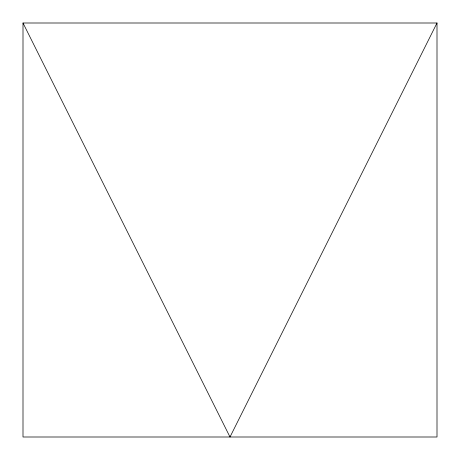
<?xml version="1.0" encoding="UTF-8"?>
<svg xmlns="http://www.w3.org/2000/svg" width="460" height="460" viewBox="0 0 460 460"><rect width="100%" height="100%" fill="white"/><g stroke="black" fill="none" stroke-linecap="round" stroke-linejoin="round"><path stroke-width="0.69" d="M437 23L230 437L23 23L437 23L437 437L23 437L23 23"/></g></svg>
